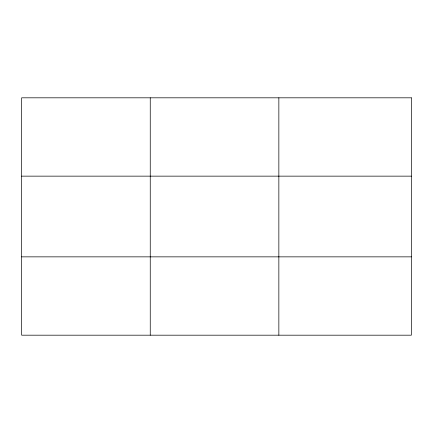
<?xml version="1.0" encoding="UTF-8"?>
<svg xmlns="http://www.w3.org/2000/svg" width="433" height="433" viewBox="0 0 433 433"><rect width="100%" height="100%" fill="white"/><g stroke="black" fill="none" stroke-linecap="round" stroke-linejoin="round"><path stroke-width="0.65" d="M150.251 335.185L150.251 97.815M278.852 335.185L278.852 97.815M21.65 176.144L411.35 176.144M21.65 256.856L411.35 256.856M411.35 97.815L411.35 335.185L21.65 335.185L21.65 97.815L411.35 97.815"/></g></svg>
